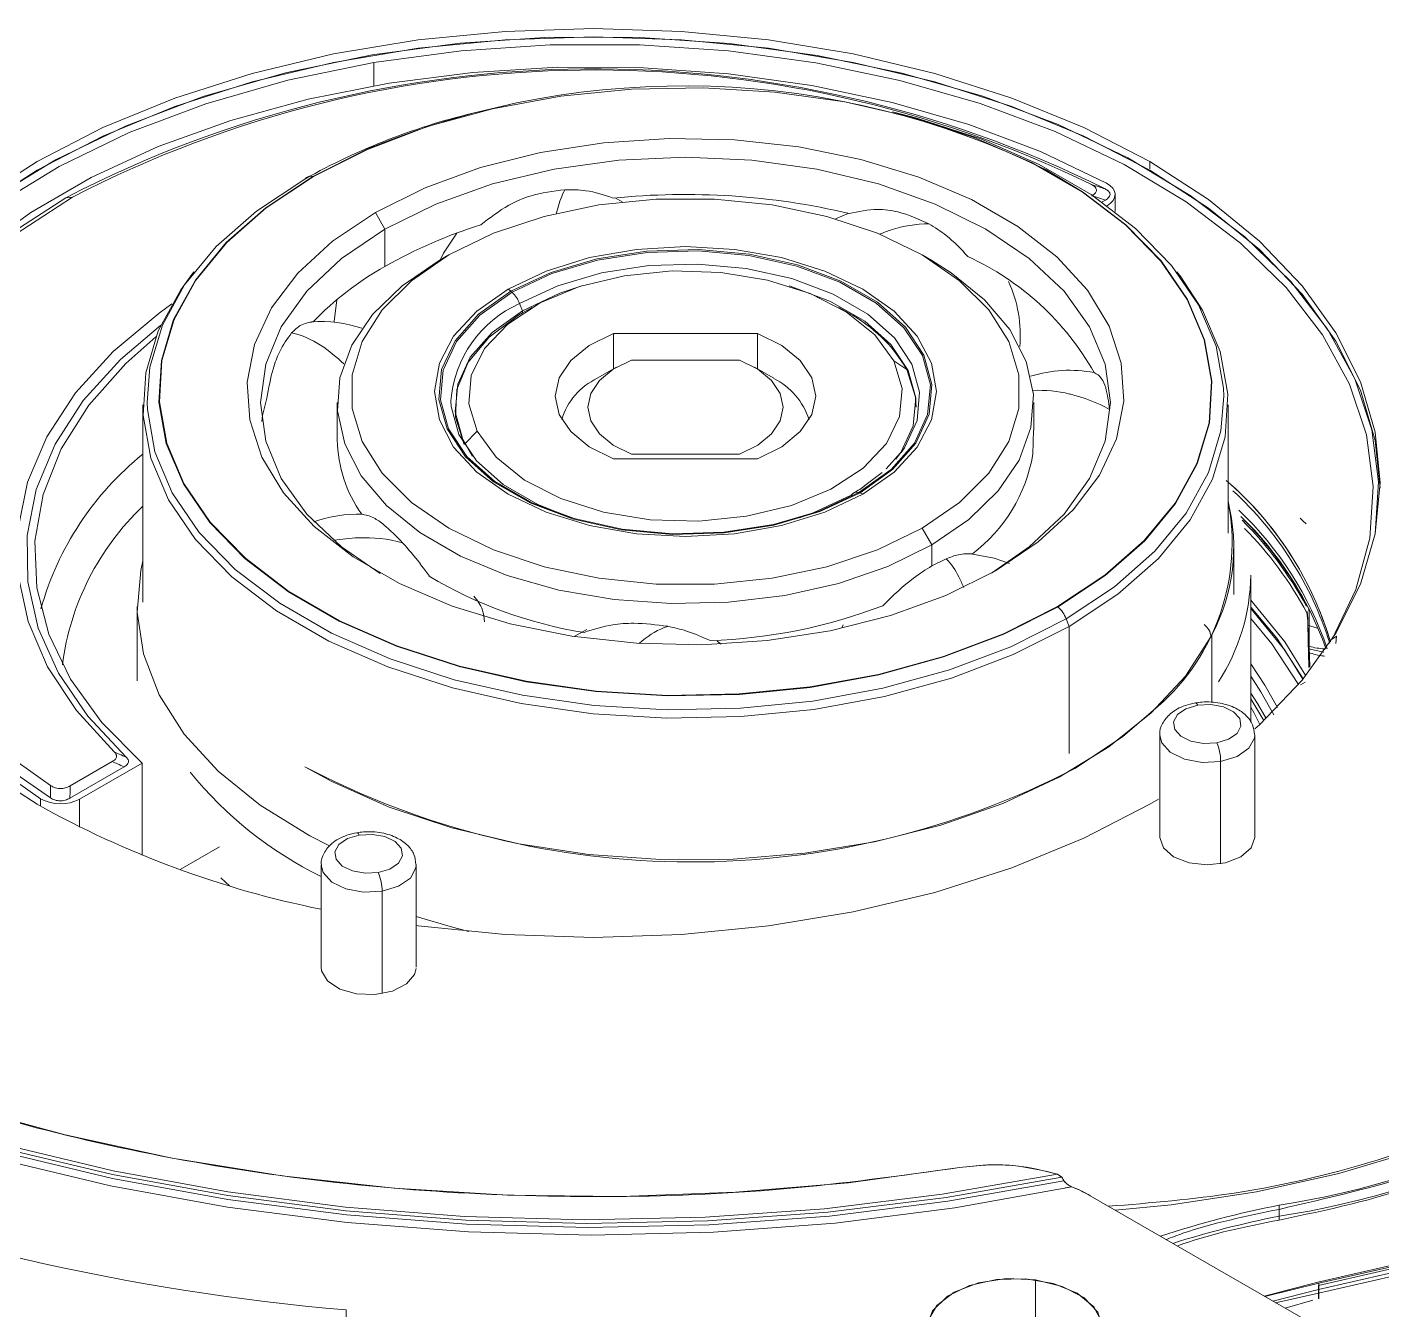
# Model space of a CAD drawing. Header units: millimetres. Extents: x 169 to 14583, y -399 to 10804.
# Drawn here: x 11641.93 to 11691.87, y 7292.6 to 7339.86 of the extents above; entities that cross this region are included whole.
import ezdxf

# ---------------------------------------------------------------- set-up
doc = ezdxf.new("R2010")
doc.units = ezdxf.units.MM
doc.header["$LTSCALE"] = 35

msp = doc.modelspace()

# ---------------------------------------------------------------- linework, layer by layer
at = {"color": 7, "linetype": 'Continuous', "lineweight": 18}
for p, q in [((11654.706, 7337.705), (11654.706, 7338.563)), ((11683.306, 7334.638), (11683.306, 7334.909)), ((11652.463, 7334.358), (11652.477, 7334.354)), ((11643.355, 7333.577), (11643.6, 7333.599)), ((11663.865, 7333.428), (11663.6, 7333.57)), ((11681.551, 7333.421), (11681.672, 7333.491)), ((11682.031, 7333.069), (11682.031, 7333.692)), ((11655.117, 7332.422), (11654.764, 7333.034)), ((11672.189, 7332.991), (11671.726, 7332.8)), ((11655.117, 7332.422), (11655.117, 7331.046)), ((11657.472, 7331.47), (11657.119, 7331.266)), ((11675.272, 7331.265), (11674.918, 7331.47)), ((11648.078, 7330.841), (11647.937, 7330.658)), ((11684.453, 7330.658), (11684.311, 7330.841)), ((11659.76, 7330.137), (11659.803, 7330.098)), ((11660.082, 7329.678), (11660.184, 7329.415)), ((11660.537, 7329.536), (11660.183, 7329.332)), ((11660.184, 7329.415), (11660.184, 7329.333)), ((11672.206, 7329.332), (11671.852, 7329.536)), ((11668.848, 7328.58), (11663.541, 7328.58)), ((11663.541, 7327.27), (11663.541, 7328.58)), ((11668.848, 7327.27), (11668.848, 7328.58)), ((11663.649, 7327.332), (11662.941, 7326.924)), ((11668.185, 7327.595), (11664.205, 7327.595)), ((11669.448, 7326.924), (11668.741, 7327.332)), ((11674.351, 7327.244), (11673.871, 7327.571)), ((11646.195, 7325.945), (11646.195, 7318.675)), ((11653.36, 7326.027), (11653.36, 7324.651)), ((11679.03, 7325.015), (11679.03, 7326.027)), ((11686.195, 7321.214), (11686.195, 7325.945)), ((11658.066, 7324.51), (11658.518, 7324.971)), ((11679.023, 7325.015), (11678.997, 7324.125)), ((11668.848, 7323.962), (11663.541, 7323.962)), ((11664.205, 7324.131), (11668.185, 7324.131)), ((11674.117, 7324.182), (11673.592, 7323.589)), ((11673.444, 7323.45), (11672.809, 7322.976)), ((11672.629, 7322.707), (11672.586, 7322.719)), ((11674.917, 7321.4), (11675.27, 7320.788)), ((11675.27, 7320.01), (11675.27, 7320.788)), ((11675.809, 7320.278), (11675.27, 7320.01)), ((11686.407, 7318.958), (11686.407, 7320.719)), ((11687.029, 7314.258), (11687.029, 7319.667)), ((11645.982, 7318.52), (11645.982, 7315.779)), ((11679.927, 7318.504), (11679.912, 7318.516)), ((11689.185, 7318.264), (11689.177, 7318.431)), ((11672.011, 7317.848), (11671.969, 7317.762)), ((11680.337, 7317.781), (11680.227, 7318.064)), ((11680.337, 7313.101), (11680.337, 7317.781)), ((11689.14, 7317.836), (11689.159, 7316.821)), ((11689.14, 7317.836), (11689.486, 7317.723)), ((11662.561, 7317.666), (11662.089, 7317.409)), ((11685.598, 7317.468), (11685.598, 7314.975)), ((11690.03, 7317.312), (11690.187, 7317.419)), ((11690.166, 7317.152), (11690.187, 7317.419)), ((11664.598, 7317.25), (11664.487, 7317.155)), ((11667.505, 7317.134), (11667.361, 7317.241)), ((11689.156, 7316.962), (11689.18, 7316.269)), ((11689.156, 7316.962), (11689.726, 7316.838)), ((11689.159, 7316.821), (11689.178, 7316.267)), ((11689.191, 7317.042), (11689.207, 7316.299)), ((11689.035, 7315.733), (11688.861, 7315.628)), ((11687.518, 7314.315), (11687.029, 7315.117)), ((11683.678, 7313.78), (11683.678, 7310)), ((11687.178, 7310.008), (11687.178, 7313.78)), ((11645.066, 7312.805), (11643.514, 7311.909)), ((11685.921, 7309.039), (11685.921, 7312.81)), ((11645.505, 7312.612), (11643.505, 7311.457)), ((11646.173, 7312.752), (11643.863, 7311.419)), ((11646.173, 7309.355), (11646.173, 7312.752)), ((11642.423, 7311.159), (11642.423, 7311.435)), ((11643.863, 7310.392), (11643.863, 7311.419)), ((11647.571, 7308.824), (11649.021, 7309.661)), ((11652.768, 7308.999), (11652.768, 7305.219)), ((11656.268, 7305.227), (11656.268, 7308.999)), ((11649.392, 7308.226), (11649.072, 7308.522)), ((11655.011, 7304.258), (11655.011, 7308.029)), ((11656.209, 7304.966), (11656.266, 7305.176)), ((11679.904, 7297.605), (11680.064, 7297.495)), ((11680.064, 7297.495), (11680.144, 7297.364)), ((11680.436, 7297.139), (11680.192, 7297.1)), ((11681.116, 7296.812), (11681.117, 7296.811)), ((11688.962, 7292.283), (11681.117, 7296.811)), ((11688.962, 7292.283), (11681.117, 7296.811)), ((11688.074, 7296.462), (11688.074, 7296.053)), ((11688.074, 7296.307), (11688.074, 7296.053)), ((11688.074, 7296.053), (11688.074, 7295.915)), ((11679.096, 7293.714), (11679.096, 7291.697)), ((11689.51, 7293.628), (11687.531, 7293.108)), ((11687.549, 7293.098), (11689.537, 7293.585)), ((11689.534, 7293.356), (11687.851, 7292.924)), ((11689.534, 7293.356), (11689.537, 7293.122)), ((11689.544, 7293.007), (11689.537, 7293.585)), ((11687.947, 7292.868), (11689.531, 7293.224)), ((11689.322, 7292.963), (11688.297, 7292.666)), ((11689.531, 7293.224), (11689.533, 7293.013)), ((11653.683, 7292.604), (11653.734, 7290.077))]:
    msp.add_line(p, q, dxfattribs=at)
at = {"color": 7, "linetype": 'Continuous', "lineweight": 18, "flags": 128}
for points in [[(11683.306, 7334.909), (11680.882, 7336.16), (11678.229, 7337.246), (11675.383, 7338.154), (11672.378, 7338.873), (11669.253, 7339.392), (11666.047, 7339.707), (11662.8, 7339.812), (11659.553, 7339.707), (11656.347, 7339.392), (11653.222, 7338.873), (11650.218, 7338.154), (11647.371, 7337.246), (11644.719, 7336.16), (11642.294, 7334.909), (11640.127, 7333.509)], [(11683.306, 7334.598), (11680.882, 7335.849), (11678.229, 7336.935), (11675.383, 7337.843), (11672.378, 7338.562), (11669.253, 7339.081), (11666.047, 7339.396), (11662.8, 7339.501), (11659.553, 7339.396), (11656.347, 7339.081), (11653.222, 7338.562), (11650.218, 7337.843), (11647.371, 7336.935), (11644.719, 7335.849), (11642.294, 7334.598), (11640.127, 7333.198), (11638.245, 7331.667), (11636.672, 7330.023), (11635.428, 7328.289), (11634.527, 7326.485), (11633.983, 7324.634), (11633.802, 7322.915)], [(11654.65, 7338.837), (11657.887, 7339.271), (11661.189, 7339.487), (11664.512, 7339.484), (11667.813, 7339.261), (11671.048, 7338.82), (11674.174, 7338.169), (11677.15, 7337.316), (11679.937, 7336.271), (11682.498, 7335.048), (11684.799, 7333.664), (11686.811, 7332.137), (11688.507, 7330.487), (11689.863, 7328.736), (11690.863, 7326.906), (11691.493, 7325.023), (11691.745, 7323.11), (11691.616, 7321.193), (11691.609, 7321.152)], [(11634.032, 7324.669), (11634.609, 7326.601), (11635.573, 7328.48), (11636.912, 7330.281), (11638.607, 7331.979), (11640.634, 7333.551), (11642.967, 7334.975), (11645.572, 7336.231), (11648.414, 7337.303), (11651.454, 7338.176), (11654.65, 7338.837)], [(11654.706, 7338.563), (11657.922, 7338.994), (11661.202, 7339.209), (11664.503, 7339.205), (11667.782, 7338.983), (11670.995, 7338.546), (11674.1, 7337.899), (11677.056, 7337.05), (11679.824, 7336.012), (11682.368, 7334.797), (11684.653, 7333.422), (11686.651, 7331.905), (11688.334, 7330.265), (11689.68, 7328.525), (11690.672, 7326.708), (11691.297, 7324.837), (11691.546, 7322.936), (11691.416, 7321.032), (11690.908, 7319.149), (11690.03, 7317.312)], [(11634.231, 7324.496), (11634.804, 7326.413), (11635.763, 7328.279), (11637.092, 7330.067), (11638.776, 7331.753), (11640.789, 7333.314), (11643.105, 7334.728), (11645.692, 7335.976), (11648.514, 7337.04), (11651.533, 7337.906), (11654.706, 7338.563)], [(11640.094, 7331.611), (11642.059, 7333.037), (11644.29, 7334.325), (11646.761, 7335.459), (11649.438, 7336.424), (11652.287, 7337.208), (11655.272, 7337.8), (11658.354, 7338.193), (11661.493, 7338.382), (11664.649, 7338.364), (11667.781, 7338.14), (11670.849, 7337.713), (11673.813, 7337.087), (11676.635, 7336.272), (11679.279, 7335.277), (11681.711, 7334.115)], [(11679.912, 7318.516), (11681.653, 7319.668), (11683.105, 7320.946), (11684.242, 7322.327), (11685.043, 7323.784), (11685.493, 7325.29), (11685.583, 7326.818), (11685.312, 7328.338), (11684.686, 7329.823), (11683.714, 7331.245), (11682.416, 7332.578), (11680.817, 7333.796), (11678.944, 7334.876), (11676.835, 7335.8), (11674.527, 7336.549), (11672.063, 7337.11), (11669.491, 7337.472), (11666.857, 7337.628), (11664.211, 7337.576), (11661.601, 7337.316), (11659.078, 7336.854), (11656.686, 7336.197), (11654.472, 7335.359), (11652.477, 7334.354)], [(11686.039, 7326.263), (11686.028, 7326.556), (11685.751, 7328.111), (11685.11, 7329.63), (11684.116, 7331.085), (11682.789, 7332.448), (11681.152, 7333.694), (11679.237, 7334.799), (11677.079, 7335.744), (11674.718, 7336.51), (11673.825, 7336.74)], [(11677.625, 7319.836), (11679.201, 7320.894), (11680.487, 7322.075), (11681.453, 7323.353), (11682.078, 7324.7), (11682.349, 7326.086), (11682.258, 7327.48), (11681.809, 7328.851), (11681.011, 7330.167), (11679.882, 7331.4), (11678.447, 7332.522), (11676.739, 7333.509), (11674.795, 7334.337), (11672.659, 7334.989), (11670.378, 7335.449), (11668.005, 7335.709), (11665.59, 7335.761), (11663.189, 7335.605), (11660.855, 7335.244), (11658.641, 7334.686), (11656.595, 7333.944), (11654.764, 7333.034)], [(11654.572, 7335.412), (11654.46, 7335.364), (11652.463, 7334.358)], [(11677.471, 7319.749), (11678.868, 7320.711), (11680.153, 7321.921), (11681.093, 7323.232), (11681.667, 7324.612), (11681.86, 7326.027), (11681.667, 7327.442), (11681.093, 7328.822), (11680.153, 7330.133), (11678.868, 7331.343), (11677.272, 7332.422), (11675.402, 7333.343), (11673.307, 7334.085), (11671.035, 7334.628), (11668.645, 7334.959), (11666.195, 7335.07), (11663.744, 7334.959), (11661.354, 7334.628), (11659.083, 7334.085), (11656.987, 7333.343), (11655.117, 7332.422)], [(11687.184, 7314.008), (11687.355, 7314.164), (11688.928, 7315.807), (11690.173, 7317.541), (11691.073, 7319.346), (11691.618, 7321.196), (11691.8, 7323.071), (11691.618, 7324.945), (11691.073, 7326.796), (11690.173, 7328.6), (11688.928, 7330.335), (11687.355, 7331.978), (11685.473, 7333.509), (11683.306, 7334.909)], [(11652.162, 7334.265), (11650.382, 7333.087), (11648.896, 7331.779), (11647.733, 7330.367), (11646.914, 7328.877), (11646.454, 7327.336), (11646.351, 7326.027)], [(11652.463, 7334.358), (11650.721, 7333.205), (11649.267, 7331.925), (11648.129, 7330.544), (11647.327, 7329.085), (11646.876, 7327.577), (11646.786, 7326.048), (11647.057, 7324.526), (11647.685, 7323.039), (11648.657, 7321.616), (11649.956, 7320.282), (11651.557, 7319.063), (11653.432, 7317.981), (11655.544, 7317.057), (11657.854, 7316.307), (11660.32, 7315.745), (11662.895, 7315.383), (11665.532, 7315.227), (11668.181, 7315.279), (11670.793, 7315.539), (11673.319, 7316.002), (11675.712, 7316.659), (11677.929, 7317.498), (11679.927, 7318.504)], [(11652.477, 7334.354), (11650.737, 7333.202), (11649.284, 7331.924), (11648.147, 7330.544), (11647.346, 7329.087), (11646.896, 7327.581), (11646.806, 7326.053), (11647.077, 7324.532), (11647.704, 7323.047), (11648.675, 7321.625), (11649.973, 7320.293), (11651.573, 7319.075), (11653.445, 7317.994), (11655.555, 7317.071), (11657.863, 7316.321), (11660.326, 7315.761), (11662.898, 7315.399), (11665.532, 7315.242), (11668.178, 7315.295), (11670.788, 7315.554), (11673.312, 7316.017), (11675.703, 7316.673), (11677.917, 7317.512), (11679.912, 7318.516)], [(11679.927, 7318.504), (11681.668, 7319.657), (11683.122, 7320.936), (11684.26, 7322.318), (11685.062, 7323.777), (11685.513, 7325.284), (11685.603, 7326.814), (11685.332, 7328.336), (11684.705, 7329.822), (11683.732, 7331.246), (11682.433, 7332.58), (11680.832, 7333.799), (11679.489, 7334.603)], [(11691.8, 7322.883), (11691.618, 7324.634), (11691.073, 7326.485), (11690.173, 7328.289), (11688.928, 7330.023), (11687.355, 7331.667), (11685.473, 7333.198), (11683.306, 7334.598)], [(11681.711, 7334.115), (11681.843, 7334.028), (11681.943, 7333.928), (11682.007, 7333.818), (11682.03, 7333.703), (11682.014, 7333.587), (11681.958, 7333.476), (11681.865, 7333.373), (11681.738, 7333.284)], [(11643.355, 7333.577), (11641.192, 7332.171), (11639.332, 7330.626), (11637.801, 7328.966), (11636.621, 7327.212), (11635.809, 7325.391), (11635.376, 7323.527), (11635.328, 7321.646), (11635.665, 7319.775), (11636.383, 7317.94), (11637.472, 7316.168), (11638.917, 7314.482), (11640.697, 7312.906), (11642.787, 7311.463)], [(11643.6, 7333.599), (11641.481, 7332.223), (11639.656, 7330.713), (11638.151, 7329.09), (11636.986, 7327.376), (11636.176, 7325.595), (11635.734, 7323.772), (11635.666, 7321.931), (11635.971, 7320.098), (11636.647, 7318.299), (11637.684, 7316.558), (11639.067, 7314.899), (11640.778, 7313.345), (11642.792, 7311.918)], [(11674.917, 7321.4), (11676.299, 7322.351), (11677.374, 7323.426), (11678.109, 7324.592), (11678.483, 7325.815), (11678.483, 7327.056), (11678.109, 7328.278), (11677.374, 7329.445), (11676.299, 7330.52), (11674.917, 7331.47), (11673.27, 7332.268), (11671.408, 7332.889), (11669.387, 7333.313), (11667.27, 7333.529), (11665.119, 7333.529), (11663.002, 7333.313), (11660.982, 7332.889), (11659.119, 7332.268), (11657.472, 7331.47)], [(11654.764, 7333.034), (11653.188, 7331.977), (11651.902, 7330.796), (11650.936, 7329.517), (11650.311, 7328.17), (11650.04, 7326.784), (11650.131, 7325.39), (11650.58, 7324.02), (11651.378, 7322.703), (11652.507, 7321.47), (11653.942, 7320.348), (11655.65, 7319.362), (11657.594, 7318.534), (11659.73, 7317.882), (11662.011, 7317.421), (11664.385, 7317.162), (11666.799, 7317.11), (11669.2, 7317.266), (11671.534, 7317.627), (11673.748, 7318.185), (11675.794, 7318.927), (11677.625, 7319.836)], [(11661.488, 7333.19), (11661.454, 7333.067), (11661.438, 7333.005)], [(11655.117, 7332.422), (11653.521, 7331.343), (11652.237, 7330.133), (11651.296, 7328.822), (11650.722, 7327.442), (11650.529, 7326.027), (11650.722, 7324.612), (11651.296, 7323.232), (11652.237, 7321.921), (11653.521, 7320.711), (11654.942, 7319.735)], [(11657.769, 7332.275), (11657.281, 7331.533), (11657.132, 7331.226)], [(11672.736, 7322.659), (11673.886, 7323.468), (11674.741, 7324.392), (11675.267, 7325.393), (11675.445, 7326.435), (11675.267, 7327.477), (11674.741, 7328.479), (11673.886, 7329.402), (11672.736, 7330.211), (11671.334, 7330.875), (11669.735, 7331.369), (11667.999, 7331.673), (11666.195, 7331.775), (11664.39, 7331.673), (11662.655, 7331.369), (11661.055, 7330.875), (11659.653, 7330.211)], [(11657.119, 7331.266), (11655.749, 7330.332), (11654.664, 7329.281), (11653.893, 7328.141), (11653.458, 7326.943), (11653.371, 7325.721), (11653.633, 7324.506), (11654.238, 7323.334), (11655.169, 7322.234), (11656.4, 7321.238), (11657.899, 7320.373), (11659.625, 7319.662), (11661.529, 7319.124), (11663.561, 7318.775), (11665.664, 7318.624), (11667.782, 7318.674), (11669.857, 7318.926), (11671.832, 7319.37), (11673.653, 7319.997), (11675.27, 7320.788)], [(11657.472, 7331.47), (11656.09, 7330.52), (11655.015, 7329.445), (11654.28, 7328.278), (11653.906, 7327.056), (11653.906, 7325.815), (11654.28, 7324.592), (11655.015, 7323.426), (11656.09, 7322.351), (11657.472, 7321.4), (11659.119, 7320.602), (11660.982, 7319.982), (11663.002, 7319.557), (11665.119, 7319.341), (11667.27, 7319.341), (11669.387, 7319.557), (11671.408, 7319.982), (11673.27, 7320.602), (11674.917, 7321.4)], [(11672.629, 7322.707), (11673.826, 7323.561), (11674.69, 7324.539), (11675.183, 7325.6), (11675.282, 7326.697), (11674.984, 7327.782), (11674.303, 7328.807), (11673.267, 7329.728), (11671.921, 7330.504), (11670.326, 7331.103), (11668.55, 7331.496), (11666.671, 7331.668), (11664.771, 7331.611), (11662.933, 7331.326), (11661.238, 7330.828), (11659.76, 7330.137)], [(11672.586, 7322.719), (11673.775, 7323.567), (11674.633, 7324.539), (11675.122, 7325.592), (11675.221, 7326.682), (11674.926, 7327.759), (11674.248, 7328.778), (11673.219, 7329.692), (11671.883, 7330.464), (11670.298, 7331.058), (11668.534, 7331.449), (11666.668, 7331.62), (11664.781, 7331.562), (11662.955, 7331.28), (11661.271, 7330.785), (11659.803, 7330.098)], [(11675.27, 7320.788), (11676.64, 7321.721), (11677.725, 7322.773), (11678.496, 7323.913), (11678.931, 7325.11), (11679.019, 7326.333), (11678.756, 7327.548), (11678.152, 7328.72), (11677.221, 7329.82), (11675.989, 7330.816), (11675.272, 7331.265)], [(11658.518, 7324.971), (11658.209, 7325.99), (11658.301, 7327.022), (11658.789, 7328.018), (11659.647, 7328.925), (11660.835, 7329.7), (11662.291, 7330.302), (11663.942, 7330.703), (11665.707, 7330.881), (11667.496, 7330.828), (11669.22, 7330.546), (11670.792, 7330.051), (11672.134, 7329.365), (11673.177, 7328.525), (11673.871, 7327.571)], [(11674.141, 7324.185), (11674.265, 7324.361), (11674.732, 7325.369), (11674.827, 7326.411), (11674.544, 7327.441), (11673.897, 7328.415), (11672.912, 7329.29), (11671.635, 7330.028), (11670.119, 7330.596), (11668.432, 7330.97), (11666.647, 7331.133), (11664.842, 7331.078), (11663.097, 7330.808), (11661.487, 7330.335), (11660.082, 7329.678)], [(11647.937, 7330.658), (11647.589, 7330.181), (11646.763, 7328.679), (11646.299, 7327.126), (11646.206, 7325.551), (11646.485, 7323.984), (11647.132, 7322.453), (11648.133, 7320.987), (11649.471, 7319.613), (11651.12, 7318.357), (11653.05, 7317.243), (11655.226, 7316.291), (11657.605, 7315.519), (11660.144, 7314.941), (11662.796, 7314.567), (11665.512, 7314.406), (11668.24, 7314.46), (11670.93, 7314.728), (11673.532, 7315.205), (11675.997, 7315.881), (11678.279, 7316.746), (11680.337, 7317.781)], [(11662.371, 7330.328), (11661.565, 7330.061), (11660.184, 7329.415)], [(11673.954, 7323.942), (11674.13, 7324.187), (11674.59, 7325.178), (11674.683, 7326.202), (11674.405, 7327.215), (11673.768, 7328.173), (11672.8, 7329.033), (11671.544, 7329.759), (11670.053, 7330.317), (11670.018, 7330.328)], [(11680.337, 7317.781), (11682.131, 7318.969), (11683.628, 7320.287), (11684.8, 7321.71), (11685.626, 7323.212), (11686.09, 7324.765), (11686.183, 7326.339), (11685.904, 7327.907), (11685.257, 7329.438), (11684.453, 7330.658)], [(11653.34, 7329.82), (11653.241, 7329.014), (11653.241, 7328.99)], [(11659.653, 7330.211), (11658.503, 7329.402), (11657.648, 7328.479), (11657.122, 7327.477), (11656.944, 7326.435), (11657.122, 7325.393), (11657.648, 7324.392), (11658.503, 7323.468), (11659.653, 7322.659), (11661.055, 7321.995), (11662.655, 7321.502), (11664.39, 7321.198), (11666.195, 7321.095), (11667.999, 7321.198), (11669.735, 7321.502), (11671.334, 7321.995), (11672.736, 7322.659)], [(11659.76, 7330.137), (11658.563, 7329.283), (11657.699, 7328.304), (11657.207, 7327.244), (11657.107, 7326.147), (11657.405, 7325.062), (11658.086, 7324.037), (11659.123, 7323.116), (11660.468, 7322.339), (11662.063, 7321.741), (11663.839, 7321.348), (11665.718, 7321.176), (11667.618, 7321.233), (11669.456, 7321.517), (11671.151, 7322.016), (11672.629, 7322.707)], [(11659.803, 7330.098), (11658.614, 7329.251), (11657.756, 7328.279), (11657.267, 7327.225), (11657.168, 7326.135), (11657.463, 7325.058), (11658.141, 7324.04), (11659.17, 7323.125), (11660.506, 7322.353), (11662.091, 7321.759), (11663.855, 7321.368), (11665.721, 7321.198), (11667.609, 7321.255), (11669.434, 7321.537), (11671.118, 7322.032), (11672.586, 7322.719)], [(11647.26, 7329.663), (11646.789, 7329.327), (11645.096, 7327.91), (11643.711, 7326.384), (11642.656, 7324.774), (11641.946, 7323.101), (11641.591, 7321.392), (11641.596, 7319.67), (11641.961, 7317.961), (11642.682, 7316.29), (11643.747, 7314.681), (11645.14, 7313.159)], [(11660.184, 7329.415), (11659.066, 7328.618), (11658.259, 7327.704), (11657.799, 7326.713), (11657.706, 7325.689), (11657.984, 7324.675), (11658.345, 7324.062)], [(11658.038, 7324.481), (11657.719, 7325.49), (11657.77, 7326.516), (11658.189, 7327.513), (11658.959, 7328.438), (11660.044, 7329.25), (11660.183, 7329.332)], [(11646.853, 7328.884), (11645.367, 7327.619), (11643.998, 7326.101), (11642.959, 7324.498), (11642.265, 7322.833), (11641.928, 7321.133), (11641.953, 7319.421), (11642.338, 7317.724), (11643.078, 7316.067), (11644.163, 7314.474), (11645.576, 7312.969)], [(11646.173, 7312.752), (11644.684, 7314.247), (11643.529, 7315.836), (11642.725, 7317.496), (11642.283, 7319.201), (11642.212, 7320.924), (11642.512, 7322.639), (11643.179, 7324.32), (11644.202, 7325.939), (11645.565, 7327.473), (11646.671, 7328.45)], [(11663.541, 7323.962), (11662.646, 7324.405), (11661.965, 7324.961), (11661.539, 7325.596), (11661.395, 7326.271), (11661.539, 7326.947), (11661.965, 7327.581), (11662.646, 7328.137), (11663.541, 7328.58)], [(11668.848, 7328.58), (11669.743, 7328.137), (11670.424, 7327.581), (11670.85, 7326.947), (11670.995, 7326.271), (11670.85, 7325.596), (11670.424, 7324.961), (11669.743, 7324.405), (11668.848, 7323.962)], [(11673.871, 7327.571), (11674.18, 7326.553), (11674.088, 7325.52), (11673.6, 7324.525), (11672.742, 7323.617), (11671.554, 7322.843), (11670.099, 7322.24), (11668.447, 7321.84), (11666.682, 7321.661), (11664.893, 7321.714), (11663.169, 7321.996), (11661.597, 7322.492), (11660.256, 7323.177), (11659.212, 7324.017), (11658.518, 7324.971)], [(11664.205, 7327.595), (11663.533, 7327.262), (11663.022, 7326.846), (11662.703, 7326.37), (11662.595, 7325.863), (11662.703, 7325.356), (11663.022, 7324.88), (11663.533, 7324.463), (11664.205, 7324.131)], [(11668.185, 7324.131), (11668.856, 7324.463), (11669.367, 7324.88), (11669.686, 7325.356), (11669.795, 7325.863), (11669.686, 7326.37), (11669.367, 7326.846), (11668.856, 7327.262), (11668.185, 7327.595)], [(11674.351, 7327.244), (11674.67, 7326.235), (11674.695, 7325.863)], [(11646.351, 7326.027), (11646.361, 7325.773), (11646.638, 7324.218), (11647.279, 7322.699), (11648.273, 7321.244), (11649.601, 7319.881), (11651.237, 7318.635), (11653.152, 7317.53), (11655.311, 7316.585), (11657.671, 7315.819), (11660.191, 7315.245), (11662.823, 7314.875), (11665.517, 7314.715), (11668.224, 7314.768), (11670.893, 7315.034), (11673.475, 7315.507), (11675.921, 7316.179), (11678.186, 7317.036), (11680.227, 7318.064)], [(11650.757, 7326.188), (11650.607, 7325.554), (11650.575, 7325.339)], [(11657.551, 7326.09), (11657.562, 7325.888), (11657.845, 7324.858), (11658.492, 7323.884), (11659.477, 7323.009), (11660.754, 7322.271), (11661.99, 7321.789)], [(11680.227, 7318.064), (11682.007, 7319.242), (11683.493, 7320.55), (11684.656, 7321.962), (11685.475, 7323.452), (11685.935, 7324.993), (11686.039, 7326.263)], [(11670.399, 7321.789), (11670.903, 7321.964), (11672.307, 7322.621)], [(11688.854, 7321.776), (11688.967, 7321.656), (11689.051, 7321.586)], [(11688.857, 7321.772), (11688.967, 7321.656), (11689.08, 7321.565)], [(11678.143, 7320.098), (11677.574, 7320.3), (11676.71, 7320.461)], [(11653.052, 7309.712), (11652.348, 7310.073), (11650.519, 7311.198), (11648.966, 7312.453), (11647.717, 7313.817), (11646.794, 7315.264), (11646.214, 7316.769), (11645.986, 7318.306), (11646.115, 7319.847), (11646.195, 7320.198)], [(11687.029, 7318.757), (11688.282, 7317.218), (11689.058, 7315.965)], [(11687.029, 7318.487), (11687.988, 7317.349), (11688.969, 7315.856)], [(11687.029, 7318.446), (11688.282, 7316.907), (11688.956, 7315.84)], [(11687.029, 7318.076), (11687.805, 7317.139), (11688.788, 7315.641)], [(11689.185, 7318.264), (11689.188, 7317.58), (11689.191, 7317.042)], [(11652.159, 7312.616), (11653.157, 7312.07), (11655.27, 7311.129), (11657.581, 7310.358), (11660.05, 7309.772), (11662.631, 7309.38), (11665.28, 7309.191), (11667.949, 7309.207), (11670.59, 7309.428), (11673.157, 7309.85), (11675.604, 7310.466), (11677.887, 7311.264), (11679.965, 7312.231), (11681.802, 7313.349), (11683.365, 7314.598), (11684.626, 7315.956), (11685.562, 7317.399)], [(11687.029, 7316.401), (11687.553, 7315.624), (11688.017, 7314.802)], [(11687.029, 7315.948), (11687.407, 7315.375), (11687.884, 7314.527)], [(11687.029, 7315.33), (11687.281, 7314.941), (11687.6, 7314.393)], [(11683.624, 7314.844), (11682.308, 7313.716), (11680.549, 7312.555)], [(11685.78, 7313.496), (11685.294, 7313.471), (11684.829, 7313.555), (11684.454, 7313.735), (11684.228, 7313.985), (11684.185, 7314.265), (11684.331, 7314.534), (11684.644, 7314.75), (11685.076, 7314.881)], [(11684.992, 7314.965), (11684.998, 7314.966), (11685.022, 7314.955), (11685.048, 7314.927), (11685.076, 7314.881)], [(11685.076, 7314.881), (11685.562, 7314.906), (11686.027, 7314.821), (11686.401, 7314.641), (11686.627, 7314.391), (11686.671, 7314.111), (11686.525, 7313.842), (11686.212, 7313.626), (11685.78, 7313.496)], [(11687.364, 7314.172), (11687.14, 7314.61), (11687.029, 7314.811)], [(11687.178, 7313.791), (11687.168, 7313.672), (11686.964, 7313.296), (11686.526, 7312.993), (11685.921, 7312.81)], [(11685.921, 7312.81), (11685.24, 7312.775), (11684.589, 7312.893), (11684.065, 7313.146), (11683.749, 7313.495), (11683.678, 7313.768)], [(11642.423, 7311.435), (11640.411, 7312.838)], [(11640.127, 7312.633), (11642.294, 7311.233)], [(11656.255, 7306.761), (11656.347, 7306.749), (11659.553, 7306.435), (11662.8, 7306.329), (11666.047, 7306.435), (11669.253, 7306.749), (11672.378, 7307.269), (11675.383, 7307.987), (11678.229, 7308.895), (11680.882, 7309.982), (11683.306, 7311.233), (11683.631, 7311.423)], [(11654.87, 7308.714), (11654.384, 7308.689), (11653.919, 7308.774), (11653.545, 7308.954), (11653.319, 7309.204), (11653.275, 7309.484), (11653.421, 7309.753), (11653.734, 7309.969), (11654.166, 7310.099)], [(11654.083, 7310.184), (11654.088, 7310.184), (11654.112, 7310.174), (11654.139, 7310.146), (11654.166, 7310.099)], [(11654.166, 7310.099), (11654.652, 7310.124), (11655.118, 7310.04), (11655.492, 7309.86), (11655.718, 7309.61), (11655.761, 7309.33), (11655.615, 7309.061), (11655.302, 7308.845), (11654.87, 7308.714)], [(11683.678, 7310.008), (11683.811, 7309.622), (11684.19, 7309.294)], [(11684.19, 7309.294), (11684.758, 7309.075), (11685.428, 7308.998), (11686.097, 7309.075), (11686.665, 7309.294), (11687.045, 7309.622), (11687.178, 7310.008)], [(11655.011, 7308.029), (11654.331, 7307.994), (11653.679, 7308.112), (11653.155, 7308.365), (11652.839, 7308.714), (11652.768, 7308.987)], [(11656.268, 7309.01), (11656.258, 7308.89), (11656.054, 7308.514), (11655.616, 7308.212), (11655.011, 7308.029)], [(11682.04, 7296.278), (11684.101, 7296.477), (11687.245, 7296.952), (11690.28, 7297.625), (11693.167, 7298.487), (11695.872, 7299.527), (11698.362, 7300.733), (11700.606, 7302.091), (11702.578, 7303.582), (11704.252, 7305.191), (11705.609, 7306.896), (11706.468, 7308.341)], [(11656.268, 7307.103), (11657.605, 7306.7), (11658.213, 7306.54)], [(11680.064, 7297.495), (11675.799, 7296.741), (11671.437, 7296.203), (11667.011, 7295.883), (11662.554, 7295.784), (11658.098, 7295.907), (11653.678, 7296.252), (11649.325, 7296.814), (11645.072, 7297.591), (11640.951, 7298.577), (11636.993, 7299.764), (11633.226, 7301.143), (11629.679, 7302.704), (11626.378, 7304.436), (11623.347, 7306.326)], [(11623.347, 7306.326), (11626.378, 7304.436), (11629.679, 7302.704), (11633.226, 7301.143), (11636.993, 7299.764), (11640.951, 7298.577), (11645.072, 7297.591), (11649.325, 7296.814), (11653.678, 7296.252), (11658.098, 7295.907), (11662.554, 7295.784), (11667.011, 7295.883), (11671.437, 7296.203), (11675.799, 7296.741), (11680.064, 7297.495)], [(11679.904, 7297.605), (11675.659, 7296.862), (11671.319, 7296.331), (11666.916, 7296.018), (11662.483, 7295.924), (11658.052, 7296.049), (11653.657, 7296.394), (11649.329, 7296.955), (11645.1, 7297.729), (11641.001, 7298.709), (11637.064, 7299.888), (11633.316, 7301.259), (11629.786, 7302.809), (11626.5, 7304.529), (11623.481, 7306.406)], [(11623.481, 7306.406), (11626.5, 7304.529), (11629.786, 7302.809), (11633.316, 7301.259), (11637.064, 7299.888), (11641.001, 7298.709), (11645.1, 7297.729), (11649.329, 7296.955), (11653.657, 7296.394), (11658.052, 7296.049), (11662.483, 7295.924), (11666.916, 7296.018), (11671.319, 7296.331), (11675.659, 7296.862), (11679.904, 7297.605)], [(11623.038, 7306.048), (11626.094, 7304.126), (11629.427, 7302.365), (11633.012, 7300.778), (11636.823, 7299.377), (11640.83, 7298.172), (11645.004, 7297.173), (11649.312, 7296.387), (11653.722, 7295.819), (11658.201, 7295.476), (11662.714, 7295.358), (11667.229, 7295.467), (11671.71, 7295.802), (11676.123, 7296.361), (11680.436, 7297.139)], [(11623.301, 7306.21), (11626.334, 7304.314), (11629.641, 7302.576), (11633.194, 7301.009), (11636.969, 7299.625), (11640.937, 7298.434), (11645.068, 7297.445), (11649.331, 7296.666), (11653.695, 7296.103), (11658.127, 7295.759), (11662.593, 7295.637), (11667.062, 7295.738), (11671.498, 7296.062), (11675.87, 7296.605), (11680.144, 7297.364)], [(11623.301, 7306.21), (11626.334, 7304.314), (11629.641, 7302.576), (11633.194, 7301.009), (11636.969, 7299.625), (11640.937, 7298.434), (11645.068, 7297.445), (11649.331, 7296.666), (11653.695, 7296.103), (11658.127, 7295.759), (11662.593, 7295.637), (11667.062, 7295.738), (11671.498, 7296.062), (11675.87, 7296.605), (11680.144, 7297.364)], [(11626.194, 7305.936), (11629.196, 7304.236), (11632.434, 7302.686), (11635.886, 7301.299), (11639.526, 7300.083), (11643.331, 7299.048), (11647.272, 7298.2), (11651.323, 7297.546), (11655.454, 7297.09), (11659.636, 7296.836), (11663.841, 7296.784), (11668.039, 7296.936), (11672.2, 7297.291), (11676.295, 7297.845)], [(11652.768, 7305.227), (11652.783, 7305.095), (11653.003, 7304.722), (11653.453, 7304.426), (11654.065, 7304.251), (11654.747, 7304.225), (11655.393, 7304.352), (11655.907, 7304.612), (11656.209, 7304.966)], [(11689.51, 7293.628), (11692.51, 7294.31), (11695.39, 7295.149), (11698.122, 7296.137), (11700.686, 7297.267), (11703.058, 7298.528), (11705.219, 7299.91), (11707.149, 7301.401), (11708.833, 7302.989)], [(11689.524, 7293.505), (11692.528, 7294.188), (11695.411, 7295.027), (11698.148, 7296.017), (11700.714, 7297.148), (11703.089, 7298.411), (11705.253, 7299.795), (11707.186, 7301.288), (11708.872, 7302.877)], [(11689.537, 7293.585), (11692.544, 7294.268), (11695.429, 7295.109), (11698.168, 7296.099), (11700.737, 7297.231), (11703.114, 7298.495), (11705.28, 7299.88), (11707.215, 7301.375), (11708.903, 7302.966)], [(11708.899, 7302.606), (11707.211, 7301.014), (11705.276, 7299.52), (11703.111, 7298.135), (11700.733, 7296.87), (11698.164, 7295.738), (11695.425, 7294.748), (11692.539, 7293.907), (11689.531, 7293.224)], [(11708.898, 7302.736), (11707.211, 7301.145), (11705.276, 7299.651), (11703.111, 7298.266), (11700.734, 7297.002), (11698.165, 7295.87), (11695.426, 7294.88), (11692.541, 7294.039), (11689.534, 7293.356)], [(11680.628, 7293.218), (11681.249, 7292.715), (11681.555, 7292.123), (11681.51, 7291.506), (11681.122, 7290.931), (11680.43, 7290.459), (11679.511, 7290.143), (11678.464, 7290.016), (11677.402, 7290.093), (11676.441, 7290.364), (11675.685, 7290.801), (11675.215, 7291.356), (11675.082, 7291.969), (11675.302, 7292.573), (11675.85, 7293.104), (11676.666, 7293.503), (11677.663, 7293.727), (11678.732, 7293.753), (11679.757, 7293.577), (11680.628, 7293.218)], [(11679.096, 7293.714), (11678.029, 7293.759), (11676.995, 7293.602), (11676.105, 7293.259), (11675.456, 7292.768), (11675.119, 7292.182), (11675.129, 7291.564), (11675.487, 7290.982), (11676.152, 7290.498), (11677.053, 7290.166), (11678.093, 7290.02), (11679.158, 7290.077), (11680.134, 7290.331), (11680.914, 7290.753), (11681.414, 7291.299), (11681.579, 7291.91), (11681.393, 7292.518), (11680.875, 7293.058), (11680.08, 7293.472), (11679.096, 7293.714)]]:
    msp.add_lwpolyline(points, dxfattribs=at)
at = {"color": 7, "linetype": 'Continuous', "lineweight": 18}
for centre, radius, start, end in [((11662.831, 7296.003), 42.322, 63.5811, 117.3992), ((11662.843, 7296.424), 41.86, 64.055, 117.3682), ((11666.131, 7307.316), 30.382, 63.917, 112.3615), ((11664.015, 7313.122), 24.239, 102.9946, 119.2737), ((11652.375, 7334.109), 0.264, 70.6131, 143.7075), ((11664.618, 7332.393), 3.23, 152.7413, 165.7283), ((11666.19, 7307.313), 26.384, 76.7755, 95.7797), ((11663.965, 7315.471), 17.912, 107.2566, 119.5999), ((11675.434, 7327.265), 5.387, 107.9281, 112.717), ((11675.167, 7328.201), 4.414, 90.0174, 108.363), ((11672.347, 7322.104), 10.233, 29.4363, 65.4114), ((11660.896, 7320.788), 11.773, 119.3929, 135.7295), ((11673.776, 7328.501), 4.762, 355.0666, 24.6533), ((11659.267, 7329.548), 0.768, 50.0336, 59.7565), ((11658.994, 7329.258), 1.167, 21.1088, 46.0812), ((11661.817, 7325.768), 4.278, 113.9189, 175.6709), ((11669.58, 7324.488), 5.51, 30.0135, 61.5328), ((11652.744, 7324.253), 4.763, 71.3383, 94.0042), ((11650.957, 7325.454), 3.228, 56.3734, 77.0907), ((11649.751, 7323.554), 5.479, 45.3769, 56.8819), ((11663.999, 7324.696), 2.466, 115.393, 163.3363), ((11668.234, 7324.561), 2.656, 18.4712, 62.7995), ((11680.355, 7322.457), 4.763, 78.9978, 107.5499), ((11679.214, 7321.626), 4.856, 76.4057, 92.4515), ((11678.985, 7320.625), 5.883, 61.0955, 76.5339), ((11658.167, 7324.727), 4.808, 180.9025, 215.7347), ((11653.215, 7315.412), 11.194, 128.8394, 164.3468), ((11673.231, 7325.111), 5.85, 307.2552, 350.3008), ((11677.84, 7313.595), 12.659, 16.9584, 49.0883), ((11677.862, 7313.613), 12.632, 16.5708, 49.1094), ((11677.652, 7313.304), 12.883, 17.4678, 47.3841), ((11672.517, 7322.47), 0.259, 74.4564, 144.2085), ((11672.455, 7322.179), 0.556, 59.6627, 71.7261), ((11678.341, 7320.856), 8.003, 311.3078, 11.0977), ((11679.49, 7320.708), 6.914, 332.0567, 14.1306), ((11652.893, 7315.137), 9.743, 133.4299, 172.7286), ((11654.128, 7317.16), 4.762, 88.1775, 109.9892), ((11677.947, 7312.953), 12.561, 18.6131, 46.5057), ((11677.647, 7312.599), 12.915, 19.7905, 45.6716), ((11676.801, 7311.909), 13.99, 27.791, 45.0797), ((11676.754, 7311.78), 14.057, 28.7085, 44.8553), ((11677.028, 7311.77), 13.719, 28.345, 44.5555), ((11654.334, 7315.215), 5.837, 92.0183, 100.865), ((11654.337, 7315.421), 5.632, 75.3132, 92.1262), ((11674.108, 7318.613), 2.38, 24.6996, 44.3943), ((11664.979, 7333.413), 16.05, 239.1644, 260.9563), ((11670.635, 7316.766), 6.312, 22.8913, 26.7578), ((11679.653, 7319.762), 7.377, 327.0185, 359.2592), ((11666.46, 7336.84), 19.59, 271.8874, 290.9508), ((11679.147, 7317.649), 1.157, 21.0339, 47.6599), ((11666.428, 7315.134), 2.797, 108.4905, 130.8492), ((11684.982, 7317.369), 0.581, 2.9601, 55.8053), ((11678.155, 7321.251), 8.349, 332.5242, 333.0575), ((11684.161, 7312.806), 1.76, 0.1453, 23.0724), ((11659.011, 7321.373), 14.244, 218.9727, 244.0082), ((11666.413, 7339.791), 30.686, 242.3218, 297.4301), ((11643.158, 7312.774), 1.528, 241.2613, 297.5041), ((11659.923, 7342.837), 36.188, 240.8476, 258.5972), ((11653.251, 7308.025), 1.76, 0.1453, 23.0724), ((11683.2, 7328.025), 31.937, 278.7786, 312.9126), ((11683.2, 7327.616), 31.937, 278.7786, 312.9126), ((11660.985, 7377.585), 85.294, 248.87615, 265.08864), ((11675.803, 7291.473), 7.377, 54.7218, 56.2328), ((11694.821, 7261.871), 35.242, 101.037, 108.3812), ((11694.871, 7261.246), 35.465, 101.0496, 107.5798), ((11688.143, 7293.34), 1.391, 0.6551, 6.8068), ((11687.21, 7293.207), 2.321, 0.4184, 2.1243)]:
    msp.add_arc(centre, radius, start, end, dxfattribs=at)
msp.add_ellipse((11677.263, 7294.714), major_axis=(5.261, 0.185), ratio=0.558819, start_param=0.729731, end_param=0.904118, dxfattribs=at)
for points in [[(11613.945, 7332.324), (11614.565, 7333.619), (11615.804, 7336.208), (11618.821, 7339.856), (11622.62, 7343.241), (11627.212, 7346.285), (11632.485, 7348.936), (11638.348, 7351.128), (11644.667, 7352.871), (11649.152, 7353.586), (11651.395, 7353.944)], [(11676.295, 7297.846), (11674.143, 7297.549), (11669.838, 7296.957), (11663.195, 7296.7), (11656.562, 7296.916), (11650.034, 7297.645), (11643.728, 7298.86), (11637.765, 7300.551), (11632.195, 7302.657), (11628.949, 7304.393), (11627.326, 7305.261)], [(11704.945, 7304.48), (11703.952, 7303.557), (11701.966, 7301.713), (11697.929, 7299.417), (11693.311, 7297.521), (11689.82, 7296.712), (11688.074, 7296.307)]]:
    msp.add_open_spline(points, degree=3, dxfattribs=at)
for points, knots in [([(11658.651, 7332.577), (11658.986, 7332.837), (11659.55, 7333.275), (11660.611, 7333.733), (11661.318, 7333.82), (11661.747, 7333.873)], [0, 0, 0, 0, 0.363412, 0.612886, 1, 1, 1, 1]), ([(11663.533, 7333.563), (11663.201, 7333.675), (11662.629, 7333.868), (11662.008, 7333.871), (11661.747, 7333.873)], [0, 0, 0, 0, 0.581148, 1, 1, 1, 1]), ([(11681.157, 7334.065), (11681.211, 7334.033), (11681.319, 7333.968), (11681.366, 7333.838), (11681.294, 7333.727), (11681.213, 7333.675), (11681.173, 7333.649)], [0, 0, 0, 0, 0.280747, 0.559867, 0.780019, 1, 1, 1, 1]), ([(11681.157, 7334.065), (11681.251, 7334.036), (11681.419, 7333.982), (11681.587, 7333.928), (11681.661, 7333.905)], [0, 0, 0, 0, 0.559676, 1, 1, 1, 1]), ([(11681.672, 7333.491), (11681.723, 7333.524), (11681.824, 7333.591), (11681.862, 7333.72), (11681.786, 7333.829), (11681.703, 7333.879), (11681.661, 7333.905)], [0, 0, 0, 0, 0.27957, 0.558037, 0.779159, 1, 1, 1, 1]), ([(11681.173, 7333.649), (11681.266, 7333.619), (11681.432, 7333.567), (11681.599, 7333.514), (11681.672, 7333.491)], [0, 0, 0, 0, 0.559648, 1, 1, 1, 1]), ([(11672.225, 7332.997), (11672.571, 7333.068), (11673.154, 7333.188), (11674.17, 7333.068), (11674.789, 7332.786), (11675.166, 7332.615)], [0, 0, 0, 0, 0.363412, 0.612886, 1, 1, 1, 1]), ([(11676.605, 7331.409), (11676.349, 7331.684), (11675.909, 7332.158), (11675.385, 7332.48), (11675.166, 7332.615)], [0, 0, 0, 0, 0.581148, 1, 1, 1, 1]), ([(11652.465, 7329.006), (11652.307, 7328.982), (11652.034, 7328.94), (11651.783, 7328.701), (11651.678, 7328.601)], [0, 0, 0, 0, 0.581148, 1, 1, 1, 1]), ([(11650.757, 7326.188), (11650.829, 7326.561), (11650.95, 7327.19), (11651.257, 7328.028), (11651.519, 7328.384), (11651.678, 7328.601)], [0, 0, 0, 0, 0.3634117, 0.6128862, 1, 1, 1, 1]), ([(11681.258, 7327.133), (11681.355, 7327.081), (11681.517, 7326.994), (11681.723, 7326.534), (11681.789, 7326.062), (11681.828, 7325.775)], [0, 0, 0, 0, 0.363412, 0.612886, 1, 1, 1, 1]), ([(11672.809, 7322.976), (11672.748, 7322.928), (11672.622, 7322.828), (11672.466, 7322.739), (11672.386, 7322.694)], [0, 0, 0, 0, 0.4844109, 1, 1, 1, 1]), ([(11655.765, 7320.868), (11655.53, 7321.105), (11655.145, 7321.492), (11654.633, 7321.853), (11654.403, 7321.894), (11654.264, 7321.919)], [0, 0, 0, 0, 0.383591, 0.627954, 1, 1, 1, 1]), ([(11655.765, 7320.868), (11655.905, 7320.713), (11656.236, 7320.345), (11656.564, 7319.893), (11656.753, 7319.632)], [0, 0, 0, 0, 0.423196, 1, 1, 1, 1]), ([(11676.772, 7320.454), (11676.608, 7320.46), (11676.324, 7320.469), (11675.962, 7320.335), (11675.809, 7320.278)], [0, 0, 0, 0, 0.5767462, 1, 1, 1, 1]), ([(11675.27, 7320.01), (11675.047, 7319.872), (11674.444, 7319.497), (11673.843, 7318.913), (11673.464, 7318.545)], [0, 0, 0, 0, 0.369404, 1, 1, 1, 1]), ([(11658.392, 7318.896), (11658.522, 7318.741), (11658.735, 7318.489), (11658.771, 7318.099), (11658.785, 7317.947)], [0, 0, 0, 0, 0.611587, 1, 1, 1, 1]), ([(11689.102, 7318.283), (11689.112, 7318.205), (11689.133, 7318.047), (11689.138, 7317.907), (11689.14, 7317.836)], [0, 0, 0, 0, 0.501134, 1, 1, 1, 1]), ([(11689.137, 7317.98), (11689.135, 7318.065), (11689.131, 7318.177), (11689.113, 7318.302), (11689.109, 7318.332)], [0, 0, 0, 0, 0.7615493, 1, 1, 1, 1]), ([(11665.541, 7317.787), (11665.122, 7317.842), (11664.436, 7317.932), (11663.368, 7317.853), (11662.8, 7317.672), (11662.457, 7317.563)], [0, 0, 0, 0, 0.383591, 0.627954, 1, 1, 1, 1]), ([(11665.541, 7317.787), (11665.776, 7317.736), (11666.331, 7317.615), (11666.822, 7317.39), (11667.105, 7317.26)], [0, 0, 0, 0, 0.423196, 1, 1, 1, 1]), ([(11689.137, 7317.98), (11689.141, 7317.79), (11689.147, 7317.451), (11689.153, 7317.111), (11689.156, 7316.962)], [0, 0, 0, 0, 0.560075, 1, 1, 1, 1]), ([(11689.756, 7316.69), (11689.74, 7316.692), (11689.527, 7316.71), (11689.335, 7316.768), (11689.159, 7316.821)], [0, 0, 0, 0, 0.078462, 1, 1, 1, 1]), ([(11689.191, 7317.042), (11689.376, 7317.003), (11689.574, 7316.962), (11689.78, 7316.954), (11689.793, 7316.954)], [0, 0, 0, 0, 0.936825, 1, 1, 1, 1]), ([(11684.992, 7314.965), (11684.866, 7314.938), (11684.521, 7314.862), (11684.075, 7314.618), (11683.775, 7314.24), (11683.652, 7313.93), (11683.685, 7313.78), (11683.689, 7313.762)], [0, 0, 0, 0, 0.181731, 0.498181, 0.74985, 0.970789, 1, 1, 1, 1]), ([(11687.167, 7313.797), (11687.153, 7313.923), (11687.125, 7314.183), (11686.868, 7314.522), (11686.471, 7314.802), (11685.906, 7314.985), (11685.373, 7315.018), (11685.074, 7314.977), (11684.992, 7314.965)], [0, 0, 0, 0, 0.147517, 0.305229, 0.484229, 0.696047, 0.917497, 1, 1, 1, 1]), ([(11645.066, 7312.805), (11645.108, 7312.833), (11645.191, 7312.888), (11645.234, 7312.99), (11645.21, 7313.083), (11645.163, 7313.134), (11645.14, 7313.159)], [0, 0, 0, 0, 0.2821606, 0.5593267, 0.7782904, 1, 1, 1, 1]), ([(11645.505, 7312.612), (11645.423, 7312.648), (11645.277, 7312.712), (11645.131, 7312.776), (11645.066, 7312.805)], [0, 0, 0, 0, 0.559733, 1, 1, 1, 1]), ([(11645.576, 7312.969), (11645.494, 7313.004), (11645.349, 7313.067), (11645.204, 7313.131), (11645.14, 7313.159)], [0, 0, 0, 0, 0.5597099, 1, 1, 1, 1]), ([(11645.505, 7312.612), (11645.545, 7312.638), (11645.62, 7312.688), (11645.67, 7312.783), (11645.657, 7312.882), (11645.603, 7312.94), (11645.576, 7312.969)], [0, 0, 0, 0, 0.2638964, 0.5005804, 0.7484061, 1, 1, 1, 1]), ([(11642.792, 7311.918), (11642.791, 7311.833), (11642.789, 7311.682), (11642.788, 7311.53), (11642.787, 7311.463)], [0, 0, 0, 0, 0.559679, 1, 1, 1, 1]), ([(11642.792, 7311.918), (11642.848, 7311.886), (11642.961, 7311.824), (11643.186, 7311.797), (11643.378, 7311.838), (11643.469, 7311.885), (11643.514, 7311.909)], [0, 0, 0, 0, 0.280747, 0.559868, 0.78002, 1, 1, 1, 1]), ([(11643.514, 7311.909), (11643.512, 7311.824), (11643.509, 7311.674), (11643.506, 7311.523), (11643.505, 7311.457)], [0, 0, 0, 0, 0.559651, 1, 1, 1, 1]), ([(11642.787, 7311.463), (11642.838, 7311.436), (11642.914, 7311.394), (11643.042, 7311.364), (11643.142, 7311.355), (11643.238, 7311.361), (11643.369, 7311.388), (11643.449, 7311.429), (11643.505, 7311.457)], [0, 0, 0, 0, 0.250136, 0.380056, 0.500618, 0.61405, 0.731686, 1, 1, 1, 1]), ([(11654.083, 7310.184), (11653.957, 7310.156), (11653.611, 7310.081), (11653.166, 7309.837), (11652.865, 7309.459), (11652.742, 7309.149), (11652.775, 7308.999), (11652.779, 7308.981)], [0, 0, 0, 0, 0.181742, 0.498212, 0.749897, 0.970851, 1, 1, 1, 1]), ([(11656.257, 7309.016), (11656.244, 7309.142), (11656.216, 7309.402), (11655.958, 7309.741), (11655.561, 7310.021), (11654.996, 7310.204), (11654.464, 7310.237), (11654.164, 7310.195), (11654.083, 7310.184)], [0, 0, 0, 0, 0.1475564, 0.3052603, 0.484253, 0.6960609, 0.9175011, 1, 1, 1, 1]), ([(11706.43, 7308.701), (11705.851, 7307.666), (11704.649, 7305.518), (11701.396, 7302.623), (11697.18, 7300.086), (11692.12, 7298.134), (11686.912, 7296.841), (11683.351, 7296.548), (11681.794, 7296.42)], [0, 0, 0, 0, 0.163076, 0.33827, 0.513463, 0.688657, 0.86385, 1, 1, 1, 1]), ([(11679.904, 7297.605), (11679.403, 7297.729), (11678.579, 7297.933), (11677.321, 7297.969), (11676.637, 7297.887), (11676.295, 7297.845)], [0, 0, 0, 0, 0.436534, 0.718126, 1, 1, 1, 1]), ([(11679.904, 7297.605), (11679.368, 7297.735), (11678.525, 7297.94), (11677.269, 7297.964), (11676.62, 7297.885), (11676.295, 7297.846)], [0, 0, 0, 0, 0.464937, 0.732168, 1, 1, 1, 1]), ([(11680.064, 7297.495), (11680.079, 7297.471), (11680.106, 7297.427), (11680.132, 7297.384), (11680.144, 7297.364)], [0, 0, 0, 0, 0.5599148, 1, 1, 1, 1]), ([(11680.144, 7297.364), (11680.159, 7297.344), (11680.191, 7297.3), (11680.243, 7297.26), (11680.27, 7297.238)], [0, 0, 0, 0, 0.470331, 1, 1, 1, 1]), ([(11680.144, 7297.364), (11680.163, 7297.34), (11680.196, 7297.296), (11680.247, 7297.256), (11680.27, 7297.238)], [0, 0, 0, 0, 0.557466, 1, 1, 1, 1]), ([(11694.274, 7297.669), (11693.922, 7297.523), (11692.045, 7296.745), (11689.855, 7296.287), (11688.074, 7295.915)], [0, 0, 0, 0, 0.187296, 1, 1, 1, 1]), ([(11680.269, 7297.238), (11680.301, 7297.215), (11680.356, 7297.175), (11680.412, 7297.15), (11680.436, 7297.139)], [0, 0, 0, 0, 0.578777, 1, 1, 1, 1]), ([(11680.436, 7297.139), (11680.404, 7297.154), (11680.348, 7297.18), (11680.293, 7297.22), (11680.269, 7297.238)], [0, 0, 0, 0, 0.559574, 1, 1, 1, 1]), ([(11680.436, 7297.139), (11680.526, 7297.101), (11680.767, 7297.002), (11680.982, 7296.885), (11681.116, 7296.812)], [0, 0, 0, 0, 0.377889, 1, 1, 1, 1]), ([(11681.117, 7296.811), (11681.117, 7296.811), (11681.117, 7296.811), (11681.116, 7296.811), (11681.116, 7296.812), (11681.116, 7296.812)], [0, 0, 0, 0, 0.259144, 0.518287, 1, 1, 1, 1]), ([(11683.912, 7295.198), (11684.118, 7295.275), (11685.402, 7295.758), (11686.854, 7296.057), (11688.074, 7296.307)], [0, 0, 0, 0, 0.160206, 1, 1, 1, 1]), ([(11688.074, 7295.915), (11686.85, 7295.67), (11685.547, 7295.409), (11684.396, 7294.983), (11684.328, 7294.958)], [0, 0, 0, 0, 0.940553, 1, 1, 1, 1])]:
    msp.add_open_spline(points, degree=3, knots=knots, dxfattribs=at)

doc.saveas('drawing.dxf')
